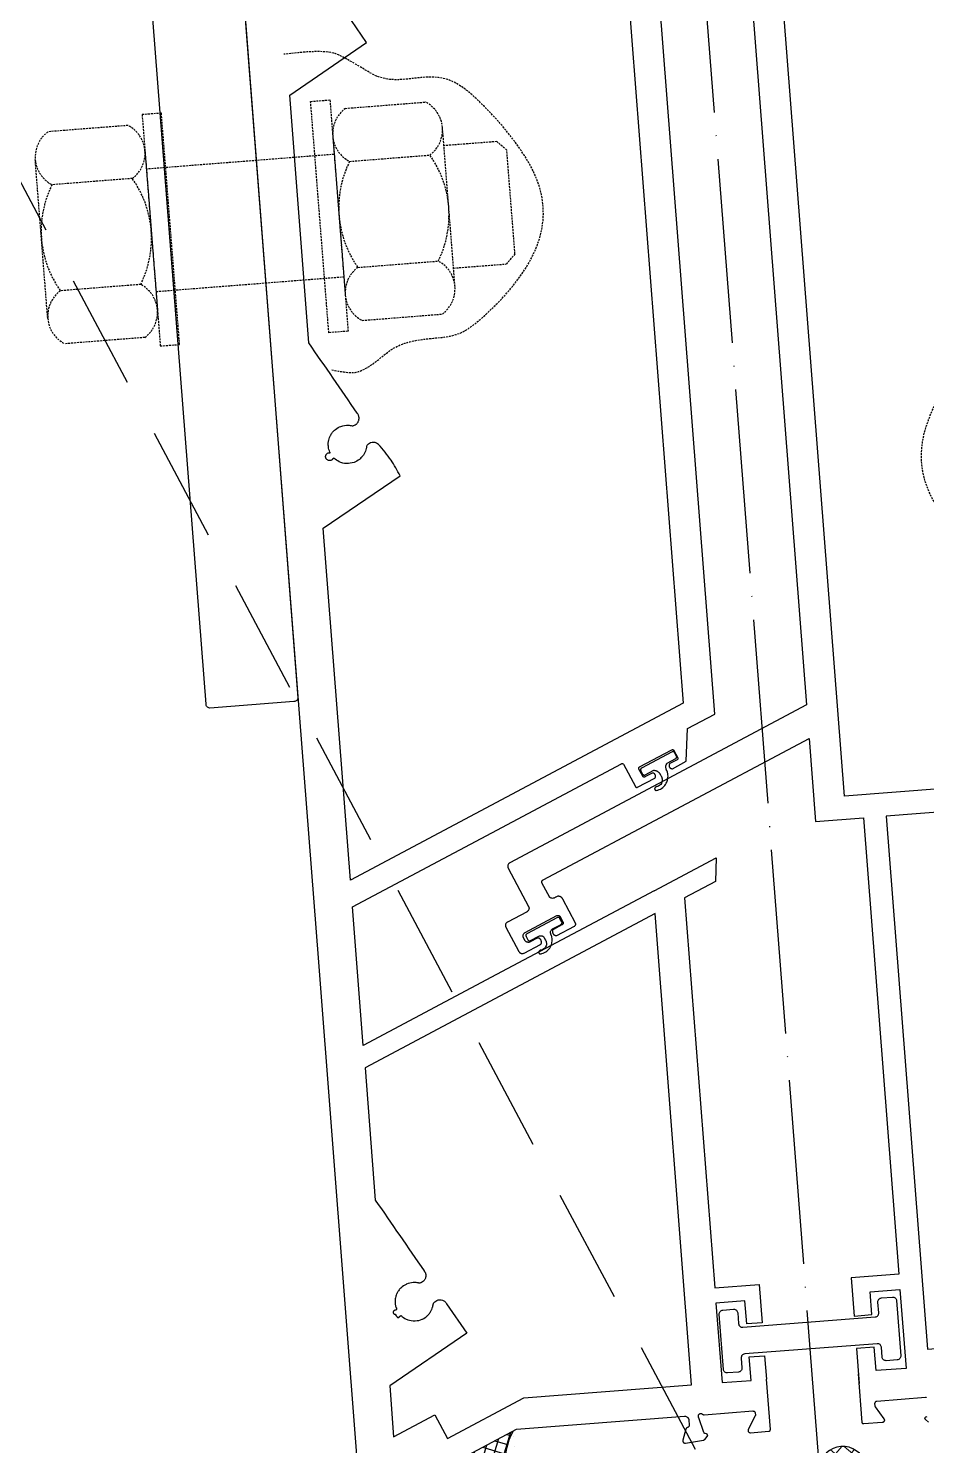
# Model space of a CAD drawing. Header units: millimetres. Extents: x -2069 to 10556, y -1036 to 8460.
# Drawn here: x 7685.3 to 7802.4, y 3614.8 to 3799.5 of the extents above; entities that cross this region are included whole.
import ezdxf

# ---------------------------------------------------------------- set-up
doc = ezdxf.new("R2010")
doc.units = ezdxf.units.MM
for name, pattern in [('ACAD_ISO04W100', [30, 24, -3, 0, -3]), ('HIDDEN', [0.375, 0.25, -0.125]), ('HIDDEN2', [0.1875, 0.125, -0.0625]), ('LG', [4.1, 4, 0.1])]:
    doc.linetypes.add(name, pattern=pattern)
for name, color, linetype in [('F-Alum', 4, 'Continuous'), ('F-center', 6, 'ACAD_ISO04W100'), ('F-dim', 1, 'Continuous'), ('F-Gaskets', 8, 'Continuous'), ('F-Hidden', 9, 'HIDDEN'), ('F-seslants', 8, 'Continuous'), ('F_MISC', 8, 'Continuous'), ('XINGCAI', 4, 'LG')]:
    doc.layers.add(name, color=color, linetype=linetype)
doc.layers.add('Xref- ELE$0$Hatch', color=9, linetype='Continuous', lineweight=13)

# ---------------------------------------------------------------- blocks, each defined once
blk = doc.blocks.new('Xref- ELE$0$GAE0002', base_point=(-41818.78, 17822.92))
at = {"layer": 'Xref- ELE$0$Hatch'}
h = blk.add_hatch(dxfattribs=at)
h.set_pattern_fill('M_GASKET-PISA', color=256, pattern_type=2)
h.set_pattern_definition([(45, (-1214.7614, -14855.408), (-1.06066017, 1.06066017), []), (135, (-1214.7614, -14855.408), (-1.06066017, -1.06066017), [])])
edge = h.paths.add_edge_path(flags=16)
edge.add_line((-41815.08, 17823.42), (-41813.78, 17823.42))
edge.add_arc((-41813.78, 17822.92), 0.5, -90, 90, ccw=False)
edge.add_line((-41813.78, 17822.42), (-41815.08, 17822.42))
edge.add_arc((-41815.08, 17822.92), 0.5, 90, 270, ccw=False)
edge = h.paths.add_edge_path()
edge.add_line((-41813.28, 17818.42), (-41813.28, 17821.42))
edge.add_line((-41813.28, 17821.42), (-41814.98, 17821.42))
edge.add_line((-41814.98, 17821.42), (-41814.98, 17820.72))
edge.add_arc((-41815.28, 17820.72), 0.3, -115.0576, 0, ccw=False)
edge.add_arc((-41813.1, 17822.92), 3.38, 133.0707, 226.9293, ccw=False)
edge.add_arc((-41815.28, 17825.12), 0.3, 0, 115.0576, ccw=False)
edge.add_line((-41814.98, 17825.12), (-41814.98, 17824.42))
edge.add_line((-41814.98, 17824.42), (-41813.28, 17824.42))
edge.add_line((-41813.28, 17824.42), (-41813.28, 17827.42))
edge.add_arc((-41810.28, 17826.87), 3.05, 10.3889, 169.6111, ccw=False)
edge.add_line((-41807.28, 17827.42), (-41807.28, 17818.42))
edge.add_arc((-41810.28, 17818.97), 3.05, 190.3889, 349.6111, ccw=False)
edge.add_line((-41812.08, 17818.42), (-41812.08, 17827.42))
edge.add_arc((-41810.28, 17826.83), 1.9, 18.3247, 161.6753, ccw=False)
edge.add_line((-41808.48, 17827.42), (-41808.48, 17818.42))
edge.add_arc((-41810.28, 17819.02), 1.9, 198.3247, 341.6753, ccw=False)
at = {"color": 0, "linetype": 'ByBlock'}
for points in [[(-41813.28, 17818.42), (-41813.28, 17821.42), (-41814.98, 17821.42), (-41814.98, 17820.72, -0.548946), (-41815.41, 17820.45, -0.434079), (-41815.41, 17825.39, -0.548946), (-41814.98, 17825.12), (-41814.98, 17824.42), (-41813.28, 17824.42), (-41813.28, 17827.42, -0.833333), (-41807.28, 17827.42), (-41807.28, 17818.42, -0.833333), (-41813.28, 17818.42)], [(-41812.08, 17818.42), (-41812.08, 17827.42, -0.722222), (-41808.48, 17827.42), (-41808.48, 17818.42, -0.722222), (-41812.08, 17818.42)]]:
    blk.add_lwpolyline(points, format="xyb", dxfattribs=at)
blk.add_lwpolyline([(-41815.08, 17823.42), (-41813.78, 17823.42, -1), (-41813.78, 17822.42), (-41815.08, 17822.42, -1)], format="xyb", close=True, dxfattribs=at)
blk = doc.blocks.new('A$C5137bee4')
at = {"layer": 'F-seslants', "extrusion": (2.46146e-06, 1.24233e-06, 1)}
h = blk.add_hatch(dxfattribs=at)
h.set_pattern_fill('ANSI37', color=256, scale=10, angle=26.0367)
h.set_pattern_definition([(71.0367384, (7701.355, 60448.6022), (-1.182158922, 0.40620227), []), (161.0367384, (7701.355, 60448.6022), (-0.40620227, -1.182158922), [])])
edge = h.paths.add_edge_path()
edge.add_ellipse((-34.14, 34.77), major_axis=(7.5, 3.19), ratio=1, start_angle=125.9727, end_angle=191.3847, ccw=False)
edge.add_line((-41.13, 38.97), (-51.18, 34.05))
edge.add_line((-51.18, 34.05), (-47.66, 26.84))
edge.add_line((-47.66, 26.84), (-40.86, 30.17))
at = {"layer": 'F-Alum', "extrusion": (1.18609e-07, 6.83053e-06, 1), "elevation": 0, "flags": 128}
for points in [[(13.01, 38.27), (12.63, 38.61, -0.015022), (12.62, 38.62, -0.052185), (12.59, 38.65, -0.043988), (12.58, 38.69, -0.036571), (12.57, 38.71, -0.034754), (12.56, 38.74, -0.013937), (12.56, 38.75, -0.007878), (12.56, 38.76, -0.022806), (12.56, 38.78, -0.022804), (12.57, 38.79, -0.011969), (12.57, 38.8, -0.009849), (12.57, 38.81, -0.034751), (12.58, 38.84, -0.036571), (12.59, 38.86, -0.043988), (12.61, 38.89, -0.052187), (12.64, 38.92, -0.082496), (12.7, 38.95, -0.002248), (12.7, 38.95), (12.87, 39, 0.00225)], [(12.87, 41.52, -0.082496), (12.78, 41.47, -0.067804), (12.7, 41.46), (6.35, 41.19, 0.067802), (6.27, 41.18, 0.082496), (6.19, 41.13, 0.052187), (6.14, 41.09, 0.043988), (6.11, 41.05, 0.036571), (6.09, 41.01, 0.034751), (6.08, 40.97, 0.021821), (6.07, 40.94, 0.022804), (6.07, 40.91, 0.022806), (6.07, 40.89, 0.007879), (6.07, 40.88), (6.08, 40.66, 0.013937), (6.08, 40.64, 0.034754), (6.08, 40.6, 0.036571), (6.1, 40.56, 0.043988), (6.12, 40.51, 0.007798), (6.13, 40.5), (7.21, 38.88, -0.007798), (7.22, 38.87, -0.043988), (7.24, 38.83, -0.036571), (7.26, 38.78, -0.034751), (7.26, 38.74, -0.021821), (7.26, 38.72, -0.022804), (7.26, 38.69, -0.022806), (7.26, 38.66, -0.021821), (7.25, 38.64, -0.034751), (7.24, 38.6, -0.036571), (7.22, 38.56, -0.043988), (7.19, 38.52, -0.052185), (7.14, 38.47, -0.082496), (7.06, 38.43, -0.067803), (6.98, 38.41), (4.57, 38.31, -0.03069), (4.55, 38.31, -0.098699), (4.47, 38.33, -0.082496), (4.42, 38.37, -0.052185), (4.4, 38.41, -0.043988), (4.38, 38.44, -0.036571), (4.37, 38.46, -0.034754), (4.37, 38.49, -0.013937), (4.37, 38.5), (4.1, 44.84), (4.1, 44.84)], [(-5.61, 272.77), (0.38, 132.22), (-38.99, 112.99, 0.046389), (-39.07, 112.95, 0.098696), (-39.2, 112.8, 0.082496), (-39.26, 112.65, 0.052187), (-39.27, 112.54, 0.043988), (-39.26, 112.46, 0.036571), (-39.24, 112.39, 0.033013), (-39.22, 112.33), (-36.73, 107.23, -0.033013), (-36.71, 107.17, -0.036571), (-36.69, 107.1, -0.043988), (-36.68, 107.01, -0.052185), (-36.69, 106.91, -0.082496), (-36.75, 106.76, -0.098699), (-36.88, 106.61, -0.046388), (-36.96, 106.56), (-39.55, 105.3, 0.046389), (-39.63, 105.25, 0.098696), (-39.76, 105.11, 0.082496), (-39.82, 104.95, 0.052187), (-39.83, 104.85, 0.043988), (-39.82, 104.76, 0.036571), (-39.8, 104.69, 0.033013), (-39.78, 104.63), (-38.2, 101.41, 0.001737), (-38.2, 101.41, 0.021821), (-38.18, 101.37, 0.022804), (-38.15, 101.33, 0.022806), (-38.12, 101.3, 0.021818), (-38.09, 101.26, 0.034754), (-38.04, 101.22, 0.036571), (-37.98, 101.18, 0.043988), (-37.9, 101.15, 0.052185), (-37.79, 101.13, 0.082496), (-37.63, 101.14, 0.052072), (-37.53, 101.18), (-35.37, 102.24, 0.046388), (-35.32, 102.27, 0.098699), (-35.24, 102.35, 0.082496), (-35.21, 102.45, 0.052185), (-35.2, 102.51, 0.043988), (-35.2, 102.56, 0.036571), (-35.22, 102.6, 0.033013), (-35.23, 102.64, 0.02874), (-35.24, 102.69, 0.036571), (-35.25, 102.76, 0.034751), (-35.28, 102.81, 0.021821), (-35.3, 102.85, 0.022806), (-35.32, 102.88, 0.022804), (-35.35, 102.92, 0.021821), (-35.37, 102.95, 0.034751), (-35.42, 102.99, 0.036571), (-35.48, 103.02, 0.043988), (-35.56, 103.05, 0.052185), (-35.65, 103.07, 0.066281), (-35.77, 103.06), (-36.7, 102.61, -0.052072), (-36.8, 102.57, -0.082496), (-36.96, 102.56, -0.052185), (-37.06, 102.58, -0.043988), (-37.14, 102.61, -0.036571), (-37.21, 102.65, -0.034754), (-37.26, 102.69, -0.021818), (-37.29, 102.72, -0.022806), (-37.32, 102.76, -0.022804), (-37.35, 102.8, -0.021821), (-37.37, 102.83, -0.001737), (-37.37, 102.84), (-37.53, 103.18, -0.033013), (-37.56, 103.24, -0.036571), (-37.58, 103.31, -0.043988), (-37.58, 103.39, -0.052187), (-37.57, 103.5, -0.082496), (-37.51, 103.65, -0.098696), (-37.38, 103.8, -0.046389), (-37.3, 103.84), (-33.08, 105.91, -0.05207), (-33.02, 105.93, -0.082499), (-32.92, 105.94, -0.052185), (-32.86, 105.93, -0.043988), (-32.81, 105.91, -0.036571), (-32.77, 105.88, -0.034751), (-32.74, 105.86, -0.021821), (-32.72, 105.84, -0.022804), (-32.71, 105.82, -0.022806), (-32.69, 105.79, -0.021821), (-32.68, 105.77, -0.001736), (-32.68, 105.77), (-32.34, 105.07, -0.033013), (-32.32, 105.04, -0.036571), (-32.31, 104.99, -0.043988), (-32.31, 104.94, -0.052185), (-32.31, 104.88, -0.082496), (-32.35, 104.79, -0.098699), (-32.43, 104.7, -0.046388), (-32.47, 104.67), (-33.58, 104.13, 0.046389), (-33.63, 104.1, 0.098696), (-33.71, 104.01, 0.082496), (-33.75, 103.92, 0.052187), (-33.75, 103.86, 0.043988), (-33.75, 103.81, 0.036571), (-33.74, 103.77, 0.033013), (-33.72, 103.73, 0.002903), (-33.72, 103.72, 0.036571), (-33.7, 103.65, 0.034751), (-33.68, 103.59, 0.021821), (-33.65, 103.55, 0.022804), (-33.63, 103.51, 0.022806), (-33.6, 103.47, 0.021818), (-33.57, 103.44, 0.034754), (-33.51, 103.4, 0.036571), (-33.45, 103.36, 0.043988), (-33.37, 103.33, 0.052185), (-33.26, 103.31, 0.040375), (-33.18, 103.31), (-30.84, 104.45, 0.046388), (-30.79, 104.48, 0.098699), (-30.71, 104.57, 0.082496), (-30.67, 104.66, 0.052185), (-30.67, 104.72, 0.043988), (-30.67, 104.77, 0.036571), (-30.68, 104.82, 0.033013), (-30.7, 104.85), (-32.25, 108.02, 0.032067), (-32.28, 108.09, 0.021821), (-32.3, 108.14, 0.022806), (-32.33, 108.18, 0.022804), (-32.37, 108.23, 0.021821), (-32.4, 108.26, 0.034751), (-32.47, 108.32, 0.036571), (-32.54, 108.36, 0.043988), (-32.64, 108.4, 0.052185), (-32.76, 108.42, 0.082499), (-32.96, 108.41, 0.098699), (-33.17, 108.31, 0.031866), (-33.23, 108.26, -0.065489), (-33.38, 108.2, -0.082496), (-33.59, 108.18, -0.052185), (-33.72, 108.2, -0.043988), (-33.82, 108.25, -0.036571), (-33.9, 108.29, -0.008826), (-33.92, 108.31), (-34.88, 110.27, -0.023951), (-34.89, 110.29, -0.036571), (-34.89, 110.33, -0.043988), (-34.9, 110.38, -0.052187), (-34.89, 110.43, -0.082496), (-34.86, 110.51, -0.098696), (-34.79, 110.59, -0.081603), (-34.72, 110.63), (0.56, 127.86), (1.02, 117), (7.25, 117.26), (9.79, 57.67), (3.58, 57.41), (3.79, 52.41), (6.1, 52.51), (5.98, 55.51), (9.88, 55.67), (10.32, 45.36), (6.4, 45.2), (6.27, 48.25), (3.96, 48.15), (4.15, 43.6)], [(-39.56, 43.24), (-17.68, 44.17), (-20.3, 105.73), (-58.75, 86.95), (-58.02, 69.68, -0.001343), (-51.99, 60.24), (-51.99, 60.24), (-51.99, 60.24, -0.002341), (-51.98, 60.24), (-51.98, 60.24, -0.0059), (-51.97, 60.22, -0.038079), (-51.89, 60.09, -0.005899), (-51.88, 60.07, -0.030666), (-51.83, 59.96, -0.0059), (-51.83, 59.94, -0.028848), (-51.8, 59.83, -0.005898), (-51.79, 59.81, -0.015918), (-51.79, 59.74, -0.0059), (-51.78, 59.72, -0.016905), (-51.78, 59.65, -0.005897), (-51.78, 59.63, -0.016904), (-51.78, 59.56, -0.0059), (-51.78, 59.54, -0.015919), (-51.79, 59.48, -0.0059), (-51.8, 59.46, -0.028846), (-51.82, 59.35, -0.0059), (-51.83, 59.32, -0.030665), (-51.88, 59.21, -0.0059), (-51.89, 59.19, -0.038079), (-51.96, 59.06, -0.0059), (-51.98, 59.05, -0.046273), (-52.1, 58.91, -0.005897), (-52.12, 58.9, -0.076562), (-52.37, 58.74, -0.005897), (-52.39, 58.73, -0.031573), (-52.51, 58.69, -0.09007), (-52.64, 58.66), (-52.64, 58.66, -0.0059), (-52.65, 58.66, -0.092745), (-52.78, 58.69, -0.000958), (-52.78, 58.69), (-52.78, 58.69, 0.061475), (-53.39, 58.77, 0.005899), (-53.45, 58.77, 0.092743), (-54.35, 58.58, 0.005901), (-54.4, 58.56, 0.076558), (-55.05, 58.15, 0.005901), (-55.09, 58.11, 0.046272), (-55.4, 57.77, 0.005899), (-55.44, 57.72, 0.03808), (-55.64, 57.4, 0.005899), (-55.66, 57.35, 0.030666), (-55.78, 57.06, 0.005899), (-55.79, 57.01, 0.028847), (-55.86, 56.73, 0.005899), (-55.87, 56.67, 0.01592), (-55.89, 56.51, 0.005899), (-55.9, 56.45, 0.016903), (-55.91, 56.28, 0.005901), (-55.91, 56.22, 0.016903), (-55.9, 56.06, 0.005899), (-55.89, 56, 0.015918), (-55.87, 55.84, 0.005901), (-55.86, 55.78), (-55.86, 55.78, 0.017499), (-55.82, 55.61, -0.020461), (-55.81, 55.6), (-55.81, 55.6, -0.005899), (-55.8, 55.6, -0.046271), (-55.78, 55.57, -0.0059), (-55.77, 55.57, -0.038079), (-55.76, 55.54, -0.005899), (-55.75, 55.53, -0.030666), (-55.74, 55.51, -0.0059), (-55.74, 55.51, -0.028848), (-55.74, 55.48, -0.005898), (-55.74, 55.48, -0.015918), (-55.73, 55.47, -0.0059), (-55.73, 55.46, -0.016905), (-55.73, 55.45, -0.005897), (-55.73, 55.44, -0.016904), (-55.73, 55.43, -0.0059), (-55.73, 55.42, -0.015919), (-55.74, 55.41, -0.0059), (-55.74, 55.41, -0.028846), (-55.74, 55.38, -0.0059), (-55.74, 55.38, -0.030665), (-55.75, 55.35, -0.0059), (-55.76, 55.35, -0.038079), (-55.77, 55.32, -0.0059), (-55.78, 55.32, -0.046273), (-55.8, 55.29, -0.005897), (-55.8, 55.29, -0.076562), (-55.86, 55.25, -0.005897), (-55.86, 55.25, -0.092745), (-55.94, 55.24, -0.0059), (-55.94, 55.24, -0.013023), (-55.95, 55.24, 0.073478), (-56.03, 55.22, 0.005901), (-56.03, 55.22, 0.076558), (-56.1, 55.17, 0.005901), (-56.11, 55.17, 0.046272), (-56.14, 55.13, 0.005899), (-56.14, 55.13, 0.03808), (-56.16, 55.09, 0.005899), (-56.17, 55.09, 0.030666), (-56.18, 55.06, 0.005899), (-56.18, 55.05, 0.028847), (-56.19, 55.02, 0.005899), (-56.19, 55.02, 0.01592), (-56.19, 55, 0.005899), (-56.19, 54.99, 0.016903), (-56.19, 54.98, 0.005901), (-56.19, 54.97, 0.016903), (-56.19, 54.95, 0.005899), (-56.19, 54.94, 0.015918), (-56.19, 54.93, 0.005901), (-56.19, 54.92, 0.028847), (-56.18, 54.89, 0.005899), (-56.18, 54.89, 0.030666), (-56.17, 54.86, 0.005899), (-56.16, 54.85, 0.03808), (-56.14, 54.82, 0.005899), (-56.14, 54.81, 0.046272), (-56.1, 54.78, 0.005899), (-56.1, 54.77, 0.076561), (-56.03, 54.73, 0.005901), (-56.03, 54.73, 0.092743), (-55.93, 54.71, 0.005901), (-55.92, 54.71), (-55.92, 54.71, 0.010476), (-55.91, 54.71, 0.000218), (-55.91, 54.71, 0.005899), (-55.89, 54.66, 0.038079), (-55.71, 54.38, 0.005899), (-55.68, 54.34), (-55.68, 54.34, 0.011242), (-55.62, 54.26), (-55.2, 54.53, 0.018127), (-55.07, 54.4, 0.005899), (-55.03, 54.36, 0.07656), (-54.38, 53.96, 0.0059), (-54.33, 53.94, 0.092745), (-53.42, 53.77, 0.0059), (-53.36, 53.77, 0.092745), (-52.46, 53.95, 0.005897), (-52.41, 53.97, 0.076562), (-51.77, 54.38, 0.005897), (-51.72, 54.42, 0.046273), (-51.41, 54.76, 0.0059), (-51.38, 54.81, 0.038079), (-51.18, 55.13, 0.0059), (-51.15, 55.19, 0.030665), (-51.04, 55.47, 0.0059), (-51.02, 55.53), (-51.02, 55.53, 0.007224), (-51, 55.6, -0.01292), (-50.99, 55.67), (-50.99, 55.67, -0.005899), (-50.98, 55.7, -0.028847), (-50.94, 55.86, -0.005899), (-50.93, 55.89, -0.012701), (-50.91, 55.96, -0.012615), (-50.88, 56), (-50.88, 56, -0.005899), (-50.87, 56.02, -0.046272), (-50.74, 56.15, -0.005901), (-50.73, 56.17, -0.076558), (-50.47, 56.33, -0.005901), (-50.45, 56.34, -0.092743), (-50.1, 56.41, -0.005899), (-50.08, 56.41, -0.092746), (-49.72, 56.34, -0.005899), (-49.7, 56.33, -0.076561), (-49.45, 56.18, -0.005899), (-49.43, 56.16, -0.046271), (-49.3, 56.03, -0.0059), (-49.29, 56.01, -0.038079), (-49.21, 55.88, -0.005899), (-49.2, 55.86, -0.002436), (-49.2, 55.85), (-46.71, 51.94), (-56.98, 45.4), (-56.7, 38.76)]]:
    blk.add_lwpolyline(points, format="xyb", dxfattribs=at)
at = {"layer": 'F-Alum', "extrusion": (1.18609e-07, 6.83053e-06, 1), "elevation": 0}
for points in [[(-20.31, 108.71), (-41.22, 98.5), (-58.88, 89.87), (-59.65, 107.99), (-41.19, 117), (-23.99, 125.41, -0.05207), (-23.95, 125.42, -0.082499), (-23.88, 125.43, -0.052185), (-23.84, 125.42, -0.043988), (-23.81, 125.41, -0.036571), (-23.78, 125.39, -0.034751), (-23.76, 125.37, -0.021821), (-23.75, 125.36, -0.022804), (-23.74, 125.35, -0.022806), (-23.73, 125.33, -0.021821), (-23.72, 125.32, -0.001736), (-23.72, 125.32), (-22.28, 122.36, 0.001737), (-22.28, 122.36, 0.021821), (-22.27, 122.34, 0.022804), (-22.26, 122.33, 0.022806), (-22.25, 122.31, 0.021818), (-22.23, 122.3, 0.034754), (-22.21, 122.28, 0.036571), (-22.19, 122.27, 0.043988), (-22.15, 122.26, 0.052185), (-22.11, 122.25, 0.082496), (-22.05, 122.25, 0.052072), (-22.01, 122.27), (-19.72, 123.39, 0.074647), (-19.65, 123.47, 0.082496), (-19.61, 123.57, 0.052185), (-19.6, 123.64, 0.043988), (-19.61, 123.7, 0.036571), (-19.62, 123.75, 0.034751), (-19.64, 123.79, 0.021821), (-19.65, 123.81, 0.009234), (-19.66, 123.83, 0.034538), (-19.68, 123.87, 0.021821), (-19.69, 123.89, 0.022806), (-19.71, 123.92, 0.022804), (-19.73, 123.94, 0.021821), (-19.75, 123.96, 0.034751), (-19.79, 123.99, 0.036571), (-19.83, 124.02, 0.043988), (-19.88, 124.04, 0.052185), (-19.95, 124.05, 0.064197), (-20.04, 124.05), (-21.01, 123.58, -0.052072), (-21.05, 123.56, -0.082496), (-21.11, 123.56, -0.052185), (-21.15, 123.57, -0.043988), (-21.18, 123.58, -0.036571), (-21.21, 123.59, -0.034754), (-21.23, 123.61, -0.021818), (-21.24, 123.62, -0.022806), (-21.25, 123.64, -0.022804), (-21.27, 123.65, -0.021821), (-21.27, 123.67, -0.001737), (-21.27, 123.67), (-21.75, 124.64, -0.033013), (-21.76, 124.66, -0.036571), (-21.76, 124.69, -0.043988), (-21.77, 124.72, -0.052187), (-21.76, 124.77, -0.082496), (-21.74, 124.83, -0.098696), (-21.69, 124.89, -0.046389), (-21.65, 124.9), (-17.37, 127, -0.05207), (-17.33, 127.01, -0.082499), (-17.27, 127.02, -0.052185), (-17.23, 127.01, -0.043988), (-17.19, 126.99, -0.036571), (-17.17, 126.98, -0.034751), (-17.15, 126.96, -0.021821), (-17.14, 126.95, -0.022804), (-17.12, 126.94, -0.022806), (-17.11, 126.92, -0.021821), (-17.11, 126.91, -0.001736), (-17.11, 126.9), (-16.63, 125.94, -0.033013), (-16.62, 125.91, -0.036571), (-16.62, 125.88, -0.043988), (-16.61, 125.85, -0.052185), (-16.62, 125.81, -0.082496), (-16.64, 125.75, -0.098699), (-16.69, 125.69, -0.046388), (-16.72, 125.67), (-17.69, 125.2, 0.063144), (-17.75, 125.12, 0.082496), (-17.8, 125, 0.052187), (-17.81, 124.92, 0.043988), (-17.8, 124.86, 0.036571), (-17.79, 124.8, 0.034751), (-17.77, 124.75, 0.001244), (-17.76, 124.75, 0.004717), (-17.76, 124.75, 0.021821), (-17.74, 124.72, 0.022804), (-17.73, 124.69, 0.022806), (-17.7, 124.66, 0.021818), (-17.68, 124.64, 0.034754), (-17.64, 124.6, 0.036571), (-17.59, 124.57, 0.043988), (-17.53, 124.55, 0.052185), (-17.45, 124.53, 0.052711), (-17.37, 124.53), (-15.54, 125.43), (-15.25, 129.68), (-11.6, 131.46), (-17.15, 261.88)], [(-20.94, 256.7), (-15.67, 133.03), (-59.8, 111.47), (-61.75, 157.43), (-51.52, 163.92, 0.035438), (-52.62, 166, 0.039074), (-54.17, 168.09, 0.080678), (-54.43, 168.28, 0.098699), (-54.81, 168.38, 0.098696), (-55.2, 168.34, 0.082496), (-55.49, 168.19, 0.052187), (-55.64, 168.04, 0.040144), (-55.74, 167.92, -0.00921), (-55.75, 167.82, -0.021821), (-55.8, 167.61, -0.034751), (-55.91, 167.28, -0.036571), (-56.08, 166.95, -0.043988), (-56.34, 166.6, -0.052185), (-56.72, 166.24, -0.082496), (-57.45, 165.87, -0.098699), (-58.43, 165.75, -0.098699), (-59.37, 166.02, -0.081789), (-60.02, 166.51), (-60.24, 166.37, -0.037004), (-60.3, 166.32, -0.082496), (-60.45, 166.24, -0.098699), (-60.65, 166.22, -0.098699), (-60.84, 166.27, -0.082496), (-60.97, 166.37, -0.052185), (-61.04, 166.46, -0.043988), (-61.08, 166.54, -0.036571), (-61.1, 166.61, -0.034754), (-61.12, 166.68, -0.021818), (-61.12, 166.72, -0.022806), (-61.12, 166.77, -0.022804), (-61.11, 166.82, -0.021821), (-61.1, 166.86, -0.034751), (-61.08, 166.93, -0.036571), (-61.04, 167, -0.043988), (-60.99, 167.07, -0.052187), (-60.91, 167.14, -0.082496), (-60.76, 167.22, -0.098696), (-60.56, 167.24, -0.024464), (-60.51, 167.24, -0.00778), (-60.54, 167.31, -0.036571), (-60.65, 167.66, -0.034754), (-60.71, 168, -0.021818), (-60.72, 168.22, -0.022806), (-60.72, 168.44, -0.022804), (-60.69, 168.67, -0.021821), (-60.64, 168.88, -0.034751), (-60.53, 169.21, -0.036571), (-60.36, 169.54, -0.043988), (-60.1, 169.89, -0.052187), (-59.72, 170.25, -0.082496), (-58.99, 170.62, -0.098696), (-58.02, 170.74, -0.050711), (-57.53, 170.65, 0.031751), (-57.49, 170.64, 0.040106), (-57.44, 170.64, 0.03924), (-57.29, 170.68, 0.082496), (-56.99, 170.83, 0.052185), (-56.84, 170.97, 0.043988), (-56.74, 171.11, 0.036571), (-56.67, 171.24, 0.034751), (-56.62, 171.38, 0.021821), (-56.61, 171.46, 0.022806), (-56.59, 171.55, 0.022804), (-56.59, 171.65, 0.021821), (-56.6, 171.73, 0.034751), (-56.62, 171.87, 0.036571), (-56.66, 172.01, 0.043988), (-56.74, 172.17, 0.030074), (-56.82, 172.27), (-56.82, 172.27, 0.000784), (-62.78, 181.63), (-64.16, 213.98), (-53.91, 220.52), (-57, 225.39, 0.044477)]]:
    blk.add_lwpolyline(points, format="xyb", dxfattribs=at)
at = {"layer": 'F-Alum', "extrusion": (1.18609e-07, 6.83053e-06, 1), "elevation": 0, "flags": 128}
for points in [[(49.83, 122.08), (4.89, 120.16), (-1.4, 267.94)], [(-52.91, 33.21), (-40.67, 39.19)]]:
    blk.add_lwpolyline(points, dxfattribs=at)
at = {"layer": 'F-Alum', "extrusion": (1.18609e-07, 6.83053e-06, 1), "elevation": 0}
for points in [[(-70.05, 234.79), (-64.35, 100.91)], [(-20.31, 108.71), (-12.09, 112.73), (-12.3, 109.64), (-16.38, 107.65), (-14.21, 56.71), (-14.21, 56.71), (-8.43, 56.96), (-8.22, 51.95), (-10.22, 51.87), (-10.35, 54.87), (-14.13, 54.71), (-13.69, 44.34), (-9.91, 44.5), (-10.04, 47.55), (-8.03, 47.64), (-7.9, 44.59), (-7.9, 44.59)], [(-64.35, 100.91), (-61.56, 35.39)]]:
    blk.add_lwpolyline(points, dxfattribs=at)
at = {"layer": 'F-Alum', "extrusion": (2.99015e-07, 9.07585e-06, 1)}
blk.add_lwpolyline([(49.98, 119.08), (10.25, 117.39), (13.22, 47.75), (45.22, 49.11), (52.68, 55.61)], close=True, dxfattribs=at)
at = {"layer": 'F-Alum', "color": 6, "extrusion": (2.99015e-07, 9.07585e-06, 1), "flags": 128}
blk.add_lwpolyline([(6.68, 48.7), (-10.62, 47.96, 0.414214), (-11.1, 47.44), (-11.05, 46.15, -0.414214), (-11.53, 45.63), (-12.93, 45.57, -0.414214), (-13.45, 46.05), (-13.75, 53.25, -0.414214), (-13.27, 53.77), (-11.86, 53.83, -0.414214), (-11.34, 53.36), (-11.28, 51.94, 0.414214), (-10.76, 51.46), (6.55, 52.2, 0.414214), (7.03, 52.72), (6.96, 54.13, -0.414214), (7.44, 54.65), (8.86, 54.71, -0.414214), (9.38, 54.23), (9.69, 47.03, -0.414214), (9.21, 46.51), (7.78, 46.45, -0.414214), (7.26, 46.93), (7.2, 48.22, 0.414214)], format="xyb", close=True, dxfattribs=at)
at = {"layer": 'F-Alum', "extrusion": (1.80261e-07, 1.60869e-05, 1), "elevation": 0, "flags": 128}
blk.add_lwpolyline([(-40.67, 39.19), (-18.72, 40.12, -0.006402), (-18.71, 40.12, -0.098699), (-18.52, 40.09, -0.082496), (-18.38, 40, -0.052185), (-18.31, 39.93, -0.043988), (-18.26, 39.85, -0.036571), (-18.23, 39.79, -0.034754), (-18.21, 39.72, -0.021818), (-18.21, 39.68, -0.016401), (-18.2, 39.64), (-18.17, 38.94, -0.006403), (-18.17, 38.94, -0.022804), (-18.17, 38.91, -0.021821), (-18.18, 38.88, -0.034751), (-18.19, 38.84, -0.036571), (-18.2, 38.8, -0.043988), (-18.23, 38.76, -0.052187), (-18.27, 38.71, -0.082496), (-18.35, 38.66, -0.044426), (-18.4, 38.64, 0.044428), (-18.45, 38.62, 0.082496), (-18.54, 38.57, 0.052185), (-18.58, 38.52, 0.043988), (-18.6, 38.48, 0.035062), (-18.62, 38.44), (-19.07, 37.01, 0.001508), (-19.07, 37.01, 0.034751), (-19.08, 36.96, 0.021821), (-19.09, 36.94, 0.022806), (-19.09, 36.91, 0.006402), (-19.09, 36.9, 0.016401), (-19.09, 36.88, 0.02182), (-19.08, 36.86, 0.034752), (-19.07, 36.82, 0.036572), (-19.05, 36.78, 0.043988), (-19.02, 36.73, 0.052186), (-18.98, 36.69, 0.082497), (-18.9, 36.64, 0.098699), (-18.78, 36.62, 0.006402), (-18.77, 36.62), (-18.77, 36.62, 0.02182), (-18.75, 36.62), (-16.39, 36.93, 0.070275), (-16.31, 36.95, 0.082496), (-16.23, 37, 0.022067), (-16.21, 37.02), (-15.86, 37.4, 0.030085), (-15.85, 37.42, 0.043988), (-15.83, 37.45, 0.036571), (-15.82, 37.48, 0.034751), (-15.81, 37.5, 0.021821), (-15.81, 37.52, 0.022804), (-15.81, 37.54, 0.006403), (-15.81, 37.54, 0.0164), (-15.81, 37.56, 0.021818), (-15.81, 37.57, 0.027242), (-15.82, 37.6, 0.007505), (-15.82, 37.6, 0.036571), (-15.83, 37.63, 0.043988), (-15.85, 37.66, 0.052185), (-15.88, 37.69, 0.082496), (-15.94, 37.72, 0.039353), (-15.97, 37.73), (-16.14, 37.77, -0.039352), (-16.17, 37.78, -0.082497), (-16.22, 37.81, -0.052186), (-16.25, 37.84, -0.043988), (-16.27, 37.87, -0.036572), (-16.28, 37.9, -0.007504), (-16.29, 37.9), (-16.9, 39.86, -0.027241), (-16.91, 39.89, -0.02182), (-16.91, 39.92, -0.0164), (-16.91, 39.94), (-16.92, 40.1, -0.000521), (-16.92, 40.1), (-16.92, 40.1, -0.00588), (-16.92, 40.11, -0.022806), (-16.92, 40.13, -0.021821), (-16.92, 40.16, -0.034751), (-16.91, 40.2, -0.036571), (-16.89, 40.24, -0.043988), (-16.86, 40.29, -0.052185), (-16.82, 40.33, -0.082496), (-16.74, 40.39, -0.098699), (-16.63, 40.41, -0.098699), (-16.51, 40.39, -0.082496), (-16.43, 40.34, -0.023179), (-16.41, 40.32, 0.023179), (-16.39, 40.3, 0.082497), (-16.3, 40.25, 0.098699), (-16.19, 40.23, 0.006402), (-16.18, 40.23), (-9.83, 40.5, -0.006403), (-9.82, 40.5, -0.098699), (-9.71, 40.48, -0.082496), (-9.62, 40.43, -0.052185), (-9.58, 40.38, -0.043988), (-9.55, 40.34, -0.036571), (-9.54, 40.3, -0.034754), (-9.52, 40.26, -0.021818), (-9.52, 40.23, -0.016401), (-9.52, 40.21), (-9.51, 39.99, -0.006403), (-9.51, 39.99, -0.022804), (-9.51, 39.96, -0.021821), (-9.51, 39.93, -0.034751), (-9.52, 39.89, -0.036571), (-9.54, 39.85, -0.014677), (-9.55, 39.84), (-10.49, 38.13, 0.014676), (-10.5, 38.11, 0.036571), (-10.52, 38.07, 0.034751), (-10.53, 38.03, 0.021821), (-10.53, 38, 0.022806), (-10.53, 37.98, 0.022804), (-10.53, 37.95, 0.021821), (-10.52, 37.92, 0.034751), (-10.51, 37.88, 0.036571), (-10.5, 37.84, 0.043988), (-10.47, 37.8, 0.052185), (-10.42, 37.75, 0.082499), (-10.34, 37.7, 0.098699), (-10.22, 37.68, 0.006401), (-10.22, 37.68), (-7.81, 37.78, 0.092236), (-7.74, 37.8, 0.082496), (-7.69, 37.84, 0.052187), (-7.66, 37.87, 0.043988), (-7.64, 37.9, 0.036571), (-7.63, 37.92, 0.034751), (-7.63, 37.95, 0.021821), (-7.62, 37.97, 0.022804), (-7.62, 37.99, 0.006403), (-7.62, 37.99), (-7.9, 44.59)], format="xyb", dxfattribs=at)
at = {"layer": 'F-Alum', "extrusion": (1.18609e-07, 6.83053e-06, 1), "elevation": 0}
blk.add_lwpolyline([(-7.9, 44.59), (-7.9, 44.59)], close=True, dxfattribs=at)
blk.add_lwpolyline([(-7.9, 44.59), (-7.9, 44.59)], close=True, dxfattribs=at)
at = {"layer": 'F-Alum', "extrusion": (-4.53301e-06, 4.74731e-06, 1), "elevation": 0, "flags": 128}
blk.add_lwpolyline([(-56.7, 38.76), (-51.24, 41.43), (-49.7, 38.28), (-39.56, 43.24)], dxfattribs=at)
at = {"layer": 'F-center', "extrusion": (-2.12136e-06, 1.89814e-05, 1)}
blk.add_line((1.31, -30.78, 0), (-12.26, 288.01, 0), dxfattribs=at)
at = {"layer": 'F-Gaskets', "extrusion": (1.18609e-07, 6.83053e-06, 1), "elevation": 0, "flags": 128}
for points in [[(-16.8, 126.16), (-17.02, 126.61, 0.001736), (-17.02, 126.61, 0.021821), (-17.03, 126.63, 0.022806), (-17.04, 126.65, 0.022804), (-17.06, 126.67, 0.021821), (-17.07, 126.68, 0.034751), (-17.1, 126.7, 0.036571), (-17.13, 126.72, 0.043988), (-17.17, 126.74, 0.052185), (-17.22, 126.75, 0.082499), (-17.3, 126.74, 0.05207), (-17.35, 126.72), (-21.4, 124.75, 0.046389), (-21.44, 124.73, 0.098696), (-21.5, 124.65, 0.082496), (-21.53, 124.58, 0.052187), (-21.54, 124.52, 0.043988), (-21.53, 124.48, 0.036571), (-21.52, 124.45, 0.033013), (-21.51, 124.41), (-21.29, 123.97, 0.001737), (-21.29, 123.96, 0.021821), (-21.28, 123.94, 0.022804), (-21.27, 123.93, 0.022806), (-21.25, 123.91, 0.021818), (-21.24, 123.89, 0.034754), (-21.21, 123.87, 0.036571), (-21.18, 123.85, 0.043988), (-21.14, 123.84, 0.052185), (-21.09, 123.83, 0.082496), (-21.01, 123.83, 0.052072), (-20.96, 123.85), (-19.83, 124.4, -0.02395), (-19.75, 124.4, -0.052185), (-19.57, 124.36, -0.043988), (-19.43, 124.31, -0.036571), (-19.32, 124.24, -0.034751), (-19.22, 124.16, -0.021821), (-19.17, 124.11, -0.022804), (-19.12, 124.05, -0.022806), (-19.08, 123.98, -0.021821), (-19.04, 123.91, -0.01296), (-19.02, 123.87), (-18.89, 123.6, -0.003545), (-18.88, 123.59, -0.021821), (-18.84, 123.53, -0.034751), (-18.8, 123.41, -0.036571), (-18.77, 123.29, -0.043988), (-18.75, 123.13, -0.052185), (-18.77, 122.95, -0.082496), (-18.88, 122.67, -0.098699), (-19.11, 122.42, -0.098699), (-19.42, 122.27, -0.005646), (-19.44, 122.26, 0.027352), (-19.47, 122.27, 0.082497), (-19.54, 122.26, 0.098699), (-19.61, 122.22, 0.061274), (-19.65, 122.19, 0.065639), (-19.7, 122.16, 0.098696), (-19.76, 122.1, 0.082496), (-19.78, 122.03, 0.052187), (-19.79, 121.98, 0.043988), (-19.79, 121.95, 0.036571), (-19.78, 121.92, 0.034751), (-19.77, 121.89, 0.021821), (-19.76, 121.87, 0.022804), (-19.75, 121.85, 0.022806), (-19.73, 121.84, 0.021818), (-19.72, 121.83, 0.034754), (-19.7, 121.81, 0.036571), (-19.67, 121.79, 0.043988), (-19.63, 121.78, 0.049699), (-19.59, 121.77, 0.02882), (-19.38, 121.81, 0.098699), (-18.73, 122.12, 0.098699), (-18.25, 122.65, 0.082496), (-18.03, 123.21, 0.052185), (-17.99, 123.59, 0.043988), (-18.02, 123.91, 0.024965), (-18.06, 124.09), (-18.12, 124.31, -0.009487), (-18.14, 124.34, -0.034751), (-18.18, 124.45, -0.036571), (-18.21, 124.58, -0.043988), (-18.23, 124.73, -0.052187), (-18.21, 124.91, -0.082496), (-18.1, 125.18, -0.034357), (-18.04, 125.28), (-16.91, 125.83, 0.046388), (-16.87, 125.85, 0.098699), (-16.81, 125.92, 0.082496), (-16.78, 126, 0.052185), (-16.77, 126.05, 0.043988), (-16.78, 126.09, 0.036571), (-16.79, 126.13, 0.033013)], [(-32.48, 105.09), (-32.7, 105.54, 0.001736), (-32.7, 105.54, 0.021821), (-32.71, 105.56, 0.022806), (-32.72, 105.57, 0.022804), (-32.73, 105.59, 0.021821), (-32.75, 105.61, 0.034751), (-32.78, 105.63, 0.036571), (-32.81, 105.65, 0.043988), (-32.85, 105.66, 0.052185), (-32.9, 105.67, 0.082499), (-32.98, 105.67, 0.05207), (-33.03, 105.65), (-37.07, 103.67, 0.046389), (-37.11, 103.65, 0.098696), (-37.18, 103.58, 0.082496), (-37.21, 103.5, 0.052187), (-37.21, 103.45, 0.043988), (-37.21, 103.41, 0.036571), (-37.2, 103.37, 0.033013), (-37.19, 103.34), (-36.97, 102.89, 0.001737), (-36.97, 102.89, 0.021821), (-36.96, 102.87, 0.022804), (-36.94, 102.85, 0.022806), (-36.93, 102.83, 0.021818), (-36.91, 102.82, 0.034754), (-36.89, 102.8, 0.036571), (-36.86, 102.78, 0.043988), (-36.82, 102.76, 0.052185), (-36.76, 102.75, 0.082496), (-36.68, 102.76, 0.052072), (-36.63, 102.78), (-35.51, 103.32, -0.05207), (-35.41, 103.36, -0.082499), (-35.25, 103.37, -0.052185), (-35.15, 103.35, -0.043988), (-35.07, 103.32, -0.036571), (-35, 103.28, -0.034751), (-34.95, 103.24, -0.021821), (-34.92, 103.21, -0.022804), (-34.89, 103.17, -0.022806), (-34.86, 103.14, -0.021821), (-34.84, 103.1, -0.001736), (-34.84, 103.1), (-34.71, 102.83, -0.003545), (-34.7, 102.82, -0.021821), (-34.67, 102.75, -0.034751), (-34.62, 102.63, -0.036571), (-34.59, 102.51, -0.043988), (-34.57, 102.35, -0.052185), (-34.59, 102.17, -0.082496), (-34.7, 101.9, -0.098699), (-34.93, 101.64, -0.098699), (-35.25, 101.49, -0.005646), (-35.27, 101.48, 0.027352), (-35.29, 101.49, 0.082497), (-35.36, 101.48, 0.098699), (-35.44, 101.45, 0.061274), (-35.47, 101.41, 0.065639), (-35.52, 101.38, 0.098696), (-35.58, 101.32, 0.082496), (-35.61, 101.25, 0.052187), (-35.61, 101.21, 0.043988), (-35.61, 101.17, 0.036571), (-35.6, 101.14, 0.034751), (-35.59, 101.11, 0.021821), (-35.58, 101.09, 0.022804), (-35.57, 101.08, 0.022806), (-35.56, 101.06, 0.021818), (-35.54, 101.05, 0.034754), (-35.52, 101.03, 0.036571), (-35.49, 101.01, 0.043988), (-35.46, 101, 0.049699), (-35.41, 100.99, 0.02882), (-35.21, 101.03, 0.098699), (-34.56, 101.34, 0.098699), (-34.07, 101.87, 0.082496), (-33.85, 102.43, 0.052185), (-33.82, 102.81, 0.043988), (-33.84, 103.13, 0.024965), (-33.88, 103.31), (-33.94, 103.53, -0.033013), (-33.97, 103.6, -0.036571), (-33.99, 103.67, -0.043988), (-33.99, 103.75, -0.052187), (-33.98, 103.86, -0.082496), (-33.92, 104.01, -0.098696), (-33.79, 104.15, -0.046389), (-33.71, 104.2), (-32.59, 104.75, 0.046388), (-32.55, 104.78, 0.098699), (-32.49, 104.85, 0.082496), (-32.46, 104.92, 0.052185), (-32.45, 104.98, 0.043988), (-32.45, 105.02, 0.036571), (-32.46, 105.06, 0.033013)]]:
    blk.add_lwpolyline(points, format="xyb", close=True, dxfattribs=at)
at = {"layer": 'F-seslants', "extrusion": (2.46146e-06, 1.24233e-06, 1)}
blk.add_ellipse((-34.14, 34.77, -0.11), major_axis=(7.5, 3.19, 0), ratio=1, start_param=2.198233, end_param=3.463783, dxfattribs=at)
at = {"layer": 'F_MISC', "extrusion": (5.55634e-06, -0.000118502, -1), "zscale": -1.000000000000001, "rotation": 357.6779609045123}
blk.add_blockref('Xref- ELE$0$GAE0002', (-10.27, 28.83, 0), dxfattribs=at)
blk = doc.blocks.new('A$C7C8B7527')
at = {"layer": 'F-Hidden'}
for p, q in [((-4.44, 13.86), (-14.94, 13.86)), ((23.94, 13.86), (34.44, 13.86)), ((-16.86, -10.39), (-16.86, 10.39)), ((-2.52, 10.39), (-2.52, -10.39)), ((22.02, 10.39), (22.02, -10.39)), ((36.36, -10.39), (36.36, 10.39)), ((22.02, 8), (-2.52, 8)), ((43.26, 8), (36.36, 8)), ((44.48, 6.78), (43.26, 8)), ((-4.44, 6.93), (-14.94, 6.93)), ((23.94, 6.93), (34.44, 6.93)), ((44.48, -6.78), (44.48, 6.78)), ((-4.44, -6.93), (-14.94, -6.93)), ((23.94, -6.93), (34.44, -6.93)), ((44.48, -6.78), (43.26, -8)), ((-2.52, -8), (22.02, -8)), ((36.36, -8), (43.26, -8)), ((-4.44, -13.86), (-14.94, -13.86)), ((23.94, -13.86), (34.44, -13.86))]:
    blk.add_line(p, q, dxfattribs=at)
for points in [[(-2.52, -15.12), (0, -15.12), (0, 15.12), (-2.52, 15.12)], [(22.02, -15.12), (19.5, -15.12), (19.5, 15.12), (22.02, 15.12)]]:
    blk.add_lwpolyline(points, close=True, dxfattribs=at)
for centre, radius, start, end in [((-12.77, 10.39), 4.08, 122.0037, 237.997), ((-6.6, 10.39), 4.08, 302.003, 57.997), ((26.1, 10.39), 4.08, 122.003, 237.997), ((32.27, 10.39), 4.08, 302.003, 57.9963), ((-3.4, 0), 13.46, 149.02, 210.98), ((-15.98, 0), 13.46, 329.02, 30.98), ((35.48, 0), 13.46, 149.02, 210.98), ((22.9, 0), 13.46, 329.02, 30.98), ((-12.77, -10.39), 4.08, 122.003, 237.997), ((-6.6, -10.39), 4.08, 302.003, 57.997), ((26.1, -10.39), 4.08, 122.003, 237.997), ((32.27, -10.39), 4.08, 302.003, 57.997)]:
    blk.add_arc(centre, radius, start, end, dxfattribs=at)
blk.add_open_spline([(19.5, -19.98), (22.01, -20.69), (24.71, -20.23), (27.48, -17.15), (32.98, -16.83), (36.62, -16.96), (41.27, -13.5), (47.04, -8.16), (50.77, 0.83), (42.18, 12.93), (36.16, 18.6), (30.01, 15.63), (25.78, 19.69), (22.09, 21.77), (16.5, 21.52)], degree=3, knots=[8.785679, 8.785679, 8.785679, 8.785679, 10.363182, 16.71335, 23.215219, 29.54252, 34.449593, 43.109713, 58.710229, 68.219705, 75.649474, 90.475387, 96.066113, 98.130474, 98.130474, 98.130474, 98.130474], dxfattribs=at)

msp = doc.modelspace()

# ---------------------------------------------------------------- linework, layer by layer
at = {"color": 251, "linetype": 'HIDDEN2', "ltscale": 120, "true_color": 0x636466}
msp.add_xline((7437.19, 4243.76), (0.4698779, -0.8827314), dxfattribs=at)
at = {"layer": 'XINGCAI', "elevation": 0}
msp.add_lwpolyline([(7711.02, 3834.19), (7720.46, 3712.28, -0.414214), (7719.94, 3711.8), (7708.97, 3710.94, -0.414214), (7708.49, 3711.46), (7698.88, 3835.46)], format="xyb", dxfattribs=at)

# ---------------------------------------------------------------- block references
at = {"extrusion": (1.18609e-07, -6.83053e-06, 1), "rotation": 1.989630818855079}
msp.add_blockref('A$C5137bee4', (7790.94, 3579.18, -0.03), dxfattribs=at)
at = {"layer": 'F-dim', "rotation": 4.497970946068317}
msp.add_blockref('A$C7C8B7527', (7703.86, 3773.4, 0), dxfattribs=at)
at = {"layer": 'F-dim', "xscale": -1, "rotation": 4.427361104490615}
msp.add_blockref('A$C7C8B7527', (7850.13, 3747.47, 0), dxfattribs=at)

doc.saveas('drawing.dxf')
